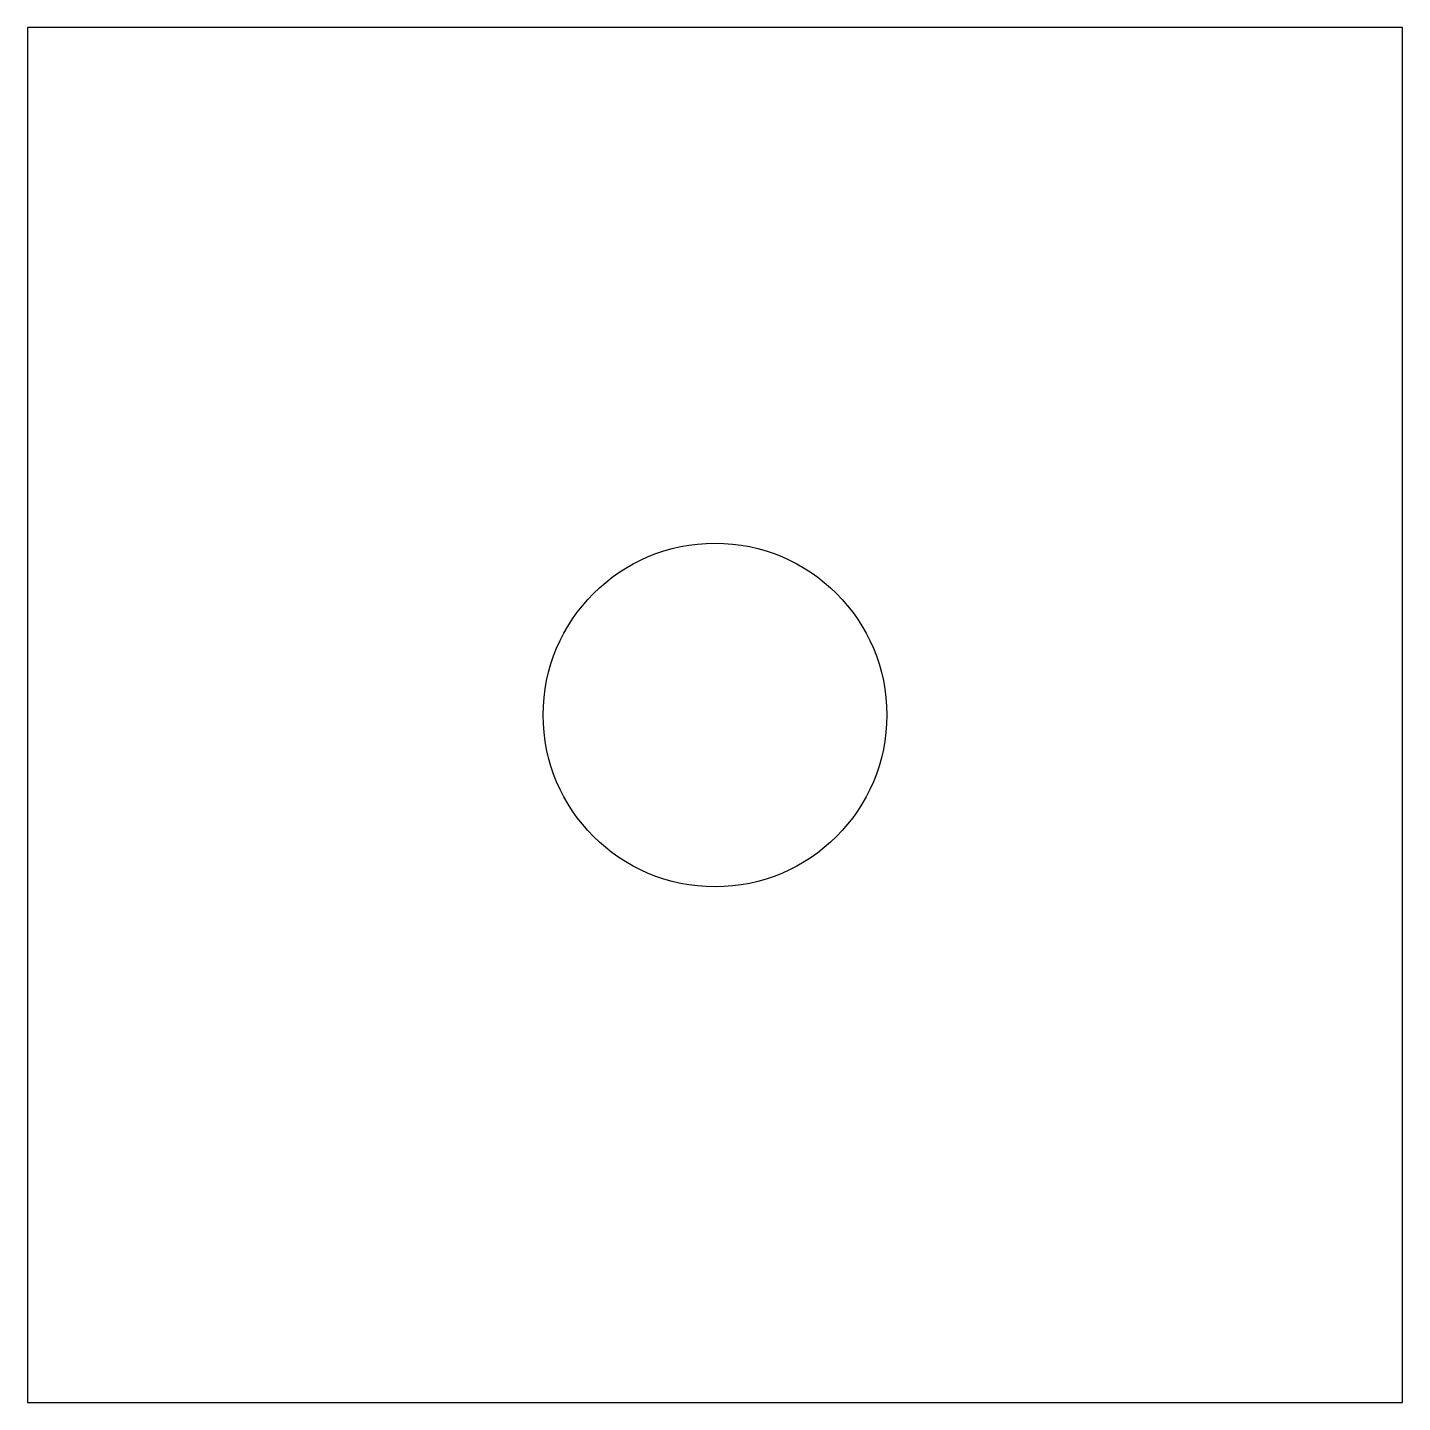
# Model space of a CAD drawing. Header units: inches. Extents: x 0 to 1, y 0 to 1.
import ezdxf

# ---------------------------------------------------------------- set-up
doc = ezdxf.new("R2010")
doc.units = ezdxf.units.IN

msp = doc.modelspace()

# ---------------------------------------------------------------- linework, layer by layer
at = {"layer": 'holes'}
msp.add_circle((0.5, 0.5), 0.125, dxfattribs=at)
at = {"layer": 'profile'}
msp.add_lwpolyline([(0, 0), (1, 0), (1, 1), (0, 1)], close=True, dxfattribs=at)

doc.saveas('drawing.dxf')
